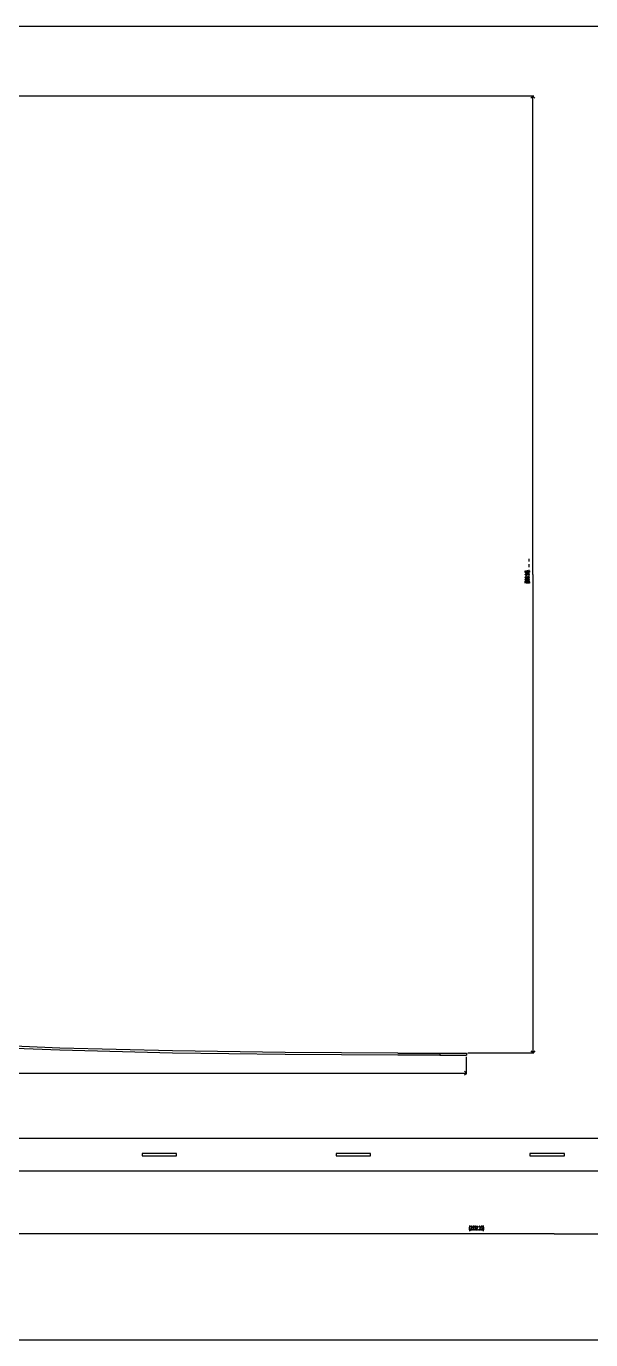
# Model space of a CAD drawing. Header units: millimetres. Extents: x 0 to 2440, y 0 to 1220.
# Drawn here: x 739 to 1263, y 0 to 1220 of the extents above; entities that cross this region are included whole.
import ezdxf

# ---------------------------------------------------------------- set-up
doc = ezdxf.new("R2010")
doc.units = ezdxf.units.MM
doc.linetypes.add('CENTERX2', pattern=[20.32, 12.7, -2.54, 2.54, -2.54])

msp = doc.modelspace()

# ---------------------------------------------------------------- linework, layer by layer
at = {"color": 7, "linetype": 'Continuous'}
for p, q in [((0, 1220), (2440, 1220)), ((1210.5, 1155.2), (327.5, 1155.2)), ((1207.8, 1153.2), (1209.5, 1155.2)), ((1207.8, 1153.2), (1209.5, 1155.2)), ((1207.8, 1153.2), (1209.5, 1155.2)), ((1207.8, 1153.2), (1209.5, 1155.2)), ((1211.3, 1153.2), (1209.5, 1155.2)), ((1211.3, 1153.2), (1209.5, 1155.2)), ((1209.5, 710.8), (1209.5, 1155.2)), ((1211.3, 1153.2), (1209.5, 1155.2)), ((1211.3, 1153.2), (1209.5, 1155.2)), ((1209.5, 710.8), (1209.5, 266.3)), ((1084.1, 266.3), (1148.1, 266.3)), ((1123.1, 264.3), (1084.1, 264.3)), ((1123.1, 266.3), (1123.1, 264.3)), ((1123.1, 264.3), (1148.1, 264.3)), ((1148.1, 266.3), (1148.1, 264.3)), ((1148.1, 246.7), (1148.1, 262.7)), ((1210.5, 266.3), (1149.1, 266.3)), ((1207.8, 268.3), (1209.5, 266.3)), ((1207.8, 268.3), (1209.5, 266.3)), ((1207.8, 268.3), (1209.5, 266.3)), ((1207.8, 268.3), (1209.5, 266.3)), ((1211.3, 268.3), (1209.5, 266.3)), ((1211.3, 268.3), (1209.5, 266.3)), ((1211.3, 268.3), (1209.5, 266.3)), ((1211.3, 268.3), (1209.5, 266.3)), ((612.3, 247.7), (1148.1, 247.7)), ((1146.1, 249.5), (1148.1, 247.7)), ((1146.1, 249.5), (1148.1, 247.7)), ((1146.1, 249.5), (1148.1, 247.7)), ((1146.1, 249.5), (1148.1, 247.7)), ((1146.1, 245.9), (1148.1, 247.7)), ((1146.1, 245.9), (1148.1, 247.7)), ((1146.1, 245.9), (1148.1, 247.7)), ((1146.1, 245.9), (1148.1, 247.7)), ((2370.5, 186.8), (375, 186.8)), ((846.9, 172.9), (846.9, 170.8)), ((878.9, 172.9), (846.9, 172.9)), ((878.9, 170.8), (878.9, 172.9)), ((1026.9, 172.9), (1026.9, 170.8)), ((1058.9, 172.9), (1026.9, 172.9)), ((1058.9, 170.8), (1058.9, 172.9)), ((1206.9, 172.9), (1206.9, 170.8)), ((1238.9, 172.9), (1206.9, 172.9)), ((1238.9, 170.8), (1238.9, 172.9)), ((846.9, 170.8), (878.9, 170.8)), ((1026.9, 170.8), (1058.9, 170.8)), ((1206.9, 170.8), (1238.9, 170.8)), ((375, 156.8), (2370.5, 156.8)), ((1229.4, 98.4), (63.2, 98.4)), ((1229.4, 98.4), (2395.5, 98.4)), ((0, 0), (2440, 0))]:
    msp.add_line(p, q, dxfattribs=at)
at = {"color": 7, "linetype": 'CENTERX2'}
msp.add_line((1206, 702.5), (1206, 725.2), dxfattribs=at)
at = {"color": 7, "linetype": 'Continuous', "flags": 128}
for points in [[(1204.8, 714.1), (1205.7, 714), (1205.7, 714), (1206.3, 713.8), (1206.3, 713.8), (1206.8, 713.7), (1206.8, 713.7), (1207.2, 713.5), (1207.2, 713.5), (1207.1, 713.5), (1207.1, 713.5), (1206.8, 713.6), (1206.8, 713.6), (1206.3, 713.8), (1206.3, 713.8), (1205.6, 714), (1205.6, 714), (1204.8, 714.1), (1204.8, 714.1), (1204.2, 714.1), (1204.2, 714.1), (1203.3, 714), (1203.3, 714), (1202.7, 713.8), (1202.7, 713.8), (1202.2, 713.6), (1202.2, 713.6), (1201.8, 713.5), (1201.8, 713.5), (1201.8, 713.5), (1201.8, 713.5), (1202.1, 713.7), (1202.1, 713.7), (1202.6, 713.8), (1202.6, 713.8), (1203.3, 714), (1203.3, 714), (1204.1, 714.1), (1204.1, 714.1), (1204.8, 714.1)], [(1204.9, 713), (1204.9, 712.6), (1204.9, 712.6), (1206, 712.6), (1206, 712.6), (1206, 712.6), (1206, 712.6), (1204.9, 712.6), (1204.9, 712.6), (1204.9, 711.7), (1204.9, 711.7), (1202.4, 712.6), (1202.4, 712.6), (1204.8, 712.6), (1204.8, 712.6), (1204.8, 713), (1204.8, 713), (1204.9, 713)], [(1204.5, 711.3), (1205.3, 711.2), (1205.3, 711.2), (1205.7, 711.1), (1205.7, 711.1), (1205.9, 711), (1205.9, 711), (1206, 710.7), (1206, 710.7), (1206, 710.5), (1206, 710.5), (1205.9, 710.3), (1205.9, 710.3), (1205.5, 710.2), (1205.5, 710.2), (1205.5, 710.2), (1205.5, 710.2), (1205.8, 710.3), (1205.8, 710.3), (1206, 710.5), (1206, 710.5), (1206, 710.7), (1206, 710.7), (1205.8, 711), (1205.8, 711), (1205.6, 711), (1205.6, 711), (1205.3, 711.1), (1205.3, 711.1), (1204.5, 711.2), (1204.5, 711.2), (1203.9, 711.2), (1203.9, 711.2), (1204.2, 711.2), (1204.2, 711.2), (1204.5, 711), (1204.5, 711), (1204.7, 710.7), (1204.7, 710.7), (1204.7, 710.6), (1204.7, 710.6), (1204.5, 710.4), (1204.5, 710.4), (1204.2, 710.2), (1204.2, 710.2), (1203.7, 710.1), (1203.7, 710.1), (1203.5, 710.1), (1203.5, 710.1), (1203, 710.2), (1203, 710.2), (1202.6, 710.4), (1202.6, 710.4), (1202.4, 710.6), (1202.4, 710.6), (1202.4, 710.7), (1202.4, 710.7), (1202.6, 711), (1202.6, 711), (1203, 711.2), (1203, 711.2), (1203.7, 711.3), (1203.7, 711.3), (1204.5, 711.3)], [(1205.3, 708.7), (1205.9, 708.5), (1205.9, 708.5), (1206, 708.2), (1206, 708.2), (1206, 707.9), (1206, 707.9), (1205.9, 707.6), (1205.9, 707.6), (1205.7, 707.5), (1205.7, 707.5), (1205.3, 707.4), (1205.3, 707.4), (1204.8, 707.4), (1204.8, 707.4), (1204.5, 707.5), (1204.5, 707.5), (1204.1, 707.7), (1204.1, 707.7), (1203.9, 708), (1203.9, 708), (1203.9, 707.8), (1203.9, 707.8), (1203.7, 707.6), (1203.7, 707.6), (1203.3, 707.5), (1203.3, 707.5), (1203, 707.5), (1203, 707.5), (1202.6, 707.6), (1202.6, 707.6), (1202.4, 707.9), (1202.4, 707.9), (1202.4, 708.2), (1202.4, 708.2), (1202.6, 708.5), (1202.6, 708.5), (1203, 708.6), (1203, 708.6), (1203.3, 708.6), (1203.3, 708.6), (1203.7, 708.5), (1203.7, 708.5), (1203.9, 708.3), (1203.9, 708.3), (1203.9, 708.1), (1203.9, 708.1), (1204, 708.1), (1204, 708.1), (1204.1, 708.4), (1204.1, 708.4), (1204.5, 708.6), (1204.5, 708.6), (1204.8, 708.7), (1204.8, 708.7), (1205.3, 708.7)], [(1203.6, 711.2), (1203, 711.1), (1203, 711.1), (1202.7, 711), (1202.7, 711), (1202.5, 710.7), (1202.5, 710.7), (1202.5, 710.6), (1202.5, 710.6), (1202.7, 710.4), (1202.7, 710.4), (1203, 710.2), (1203, 710.2), (1203.5, 710.1), (1203.5, 710.1), (1203.6, 710.1), (1203.6, 710.1), (1204.1, 710.2), (1204.1, 710.2), (1204.4, 710.4), (1204.4, 710.4), (1204.6, 710.6), (1204.6, 710.6), (1204.6, 710.7), (1204.6, 710.7), (1204.4, 711), (1204.4, 711), (1204.1, 711.1), (1204.1, 711.1), (1203.6, 711.2)], [(1203.3, 708.6), (1203, 708.6), (1203, 708.6), (1202.7, 708.5), (1202.7, 708.5), (1202.5, 708.2), (1202.5, 708.2), (1202.5, 707.9), (1202.5, 707.9), (1202.7, 707.6), (1202.7, 707.6), (1203, 707.6), (1203, 707.6), (1203.3, 707.6), (1203.3, 707.6), (1203.6, 707.6), (1203.6, 707.6), (1203.8, 707.8), (1203.8, 707.8), (1203.9, 708.1), (1203.9, 708.1), (1203.8, 708.3), (1203.8, 708.3), (1203.6, 708.5), (1203.6, 708.5), (1203.3, 708.6)], [(1204.8, 712.6), (1202.6, 712.6), (1202.6, 712.6), (1204.8, 711.8), (1204.8, 711.8), (1204.8, 712.6)], [(1205.3, 708.6), (1204.8, 708.6), (1204.8, 708.6), (1204.5, 708.6), (1204.5, 708.6), (1204.2, 708.4), (1204.2, 708.4), (1204, 708.1), (1204, 708.1), (1204, 708.1), (1204, 708.1), (1204, 708), (1204, 708), (1204.2, 707.7), (1204.2, 707.7), (1204.5, 707.5), (1204.5, 707.5), (1204.8, 707.5), (1204.8, 707.5), (1205.3, 707.5), (1205.3, 707.5), (1205.6, 707.5), (1205.6, 707.5), (1205.8, 707.6), (1205.8, 707.6), (1206, 707.9), (1206, 707.9), (1206, 708.2), (1206, 708.2), (1205.8, 708.5), (1205.8, 708.5), (1205.3, 708.6)], [(1205.8, 709.5), (1206, 709.3), (1206, 709.3), (1205.8, 709.2), (1205.8, 709.2), (1205.6, 709.3), (1205.6, 709.3), (1205.8, 709.5)], [(1205.8, 709.4), (1205.7, 709.3), (1205.7, 709.3), (1205.8, 709.3), (1205.8, 709.3), (1205.9, 709.3), (1205.9, 709.3), (1205.8, 709.4)], [(1207.1, 703.5), (1207.2, 703.5), (1207.2, 703.5), (1206.8, 703.3), (1206.8, 703.3), (1206.3, 703.1), (1206.3, 703.1), (1205.7, 702.9), (1205.7, 702.9), (1204.8, 702.9), (1204.8, 702.9), (1204.1, 702.9), (1204.1, 702.9), (1203.3, 702.9), (1203.3, 702.9), (1202.6, 703.1), (1202.6, 703.1), (1202.1, 703.3), (1202.1, 703.3), (1201.8, 703.5), (1201.8, 703.5), (1201.8, 703.5), (1201.8, 703.5), (1202.2, 703.3), (1202.2, 703.3), (1202.7, 703.2), (1202.7, 703.2), (1203.3, 703), (1203.3, 703), (1204.2, 702.9), (1204.2, 702.9), (1204.8, 702.9), (1204.8, 702.9), (1205.6, 703), (1205.6, 703), (1206.3, 703.2), (1206.3, 703.2), (1206.8, 703.3), (1206.8, 703.3), (1207.1, 703.5)], [(1205.3, 707), (1205.9, 706.8), (1205.9, 706.8), (1206, 706.5), (1206, 706.5), (1206, 706.2), (1206, 706.2), (1205.9, 705.9), (1205.9, 705.9), (1205.7, 705.8), (1205.7, 705.8), (1205.3, 705.7), (1205.3, 705.7), (1204.8, 705.7), (1204.8, 705.7), (1204.5, 705.8), (1204.5, 705.8), (1204.1, 706), (1204.1, 706), (1203.9, 706.2), (1203.9, 706.2), (1203.9, 706.1), (1203.9, 706.1), (1203.7, 705.9), (1203.7, 705.9), (1203.3, 705.8), (1203.3, 705.8), (1203, 705.8), (1203, 705.8), (1202.6, 705.9), (1202.6, 705.9), (1202.4, 706.2), (1202.4, 706.2), (1202.4, 706.5), (1202.4, 706.5), (1202.6, 706.8), (1202.6, 706.8), (1203, 706.9), (1203, 706.9), (1203.3, 706.9), (1203.3, 706.9), (1203.7, 706.8), (1203.7, 706.8), (1203.9, 706.6), (1203.9, 706.6), (1203.9, 706.4), (1203.9, 706.4), (1204, 706.4), (1204, 706.4), (1204.1, 706.7), (1204.1, 706.7), (1204.5, 706.9), (1204.5, 706.9), (1204.8, 707), (1204.8, 707), (1205.3, 707)], [(1205.3, 705.2), (1205.9, 705), (1205.9, 705), (1206, 704.8), (1206, 704.8), (1206, 704.4), (1206, 704.4), (1205.9, 704.2), (1205.9, 704.2), (1205.7, 704.1), (1205.7, 704.1), (1205.3, 704), (1205.3, 704), (1204.8, 704), (1204.8, 704), (1204.5, 704.1), (1204.5, 704.1), (1204.1, 704.2), (1204.1, 704.2), (1203.9, 704.5), (1203.9, 704.5), (1203.9, 704.3), (1203.9, 704.3), (1203.7, 704.1), (1203.7, 704.1), (1203.3, 704.1), (1203.3, 704.1), (1203, 704.1), (1203, 704.1), (1202.6, 704.1), (1202.6, 704.1), (1202.4, 704.4), (1202.4, 704.4), (1202.4, 704.8), (1202.4, 704.8), (1202.6, 705), (1202.6, 705), (1203, 705.1), (1203, 705.1), (1203.3, 705.1), (1203.3, 705.1), (1203.7, 705), (1203.7, 705), (1203.9, 704.9), (1203.9, 704.9), (1203.9, 704.7), (1203.9, 704.7), (1204, 704.7), (1204, 704.7), (1204.1, 705), (1204.1, 705), (1204.5, 705.1), (1204.5, 705.1), (1204.8, 705.2), (1204.8, 705.2), (1205.3, 705.2)], [(1203.3, 706.8), (1203, 706.8), (1203, 706.8), (1202.7, 706.7), (1202.7, 706.7), (1202.5, 706.5), (1202.5, 706.5), (1202.5, 706.2), (1202.5, 706.2), (1202.7, 705.9), (1202.7, 705.9), (1203, 705.8), (1203, 705.8), (1203.3, 705.8), (1203.3, 705.8), (1203.6, 705.9), (1203.6, 705.9), (1203.8, 706.1), (1203.8, 706.1), (1203.9, 706.3), (1203.9, 706.3), (1203.8, 706.6), (1203.8, 706.6), (1203.6, 706.7), (1203.6, 706.7), (1203.3, 706.8)], [(1203.3, 705.1), (1203, 705.1), (1203, 705.1), (1202.7, 705), (1202.7, 705), (1202.5, 704.8), (1202.5, 704.8), (1202.5, 704.4), (1202.5, 704.4), (1202.7, 704.2), (1202.7, 704.2), (1203, 704.1), (1203, 704.1), (1203.3, 704.1), (1203.3, 704.1), (1203.6, 704.2), (1203.6, 704.2), (1203.8, 704.3), (1203.8, 704.3), (1203.9, 704.6), (1203.9, 704.6), (1203.8, 704.9), (1203.8, 704.9), (1203.6, 705), (1203.6, 705), (1203.3, 705.1)], [(1205.3, 706.9), (1204.8, 706.9), (1204.8, 706.9), (1204.5, 706.8), (1204.5, 706.8), (1204.2, 706.7), (1204.2, 706.7), (1204, 706.4), (1204, 706.4), (1204, 706.3), (1204, 706.3), (1204, 706.2), (1204, 706.2), (1204.2, 706), (1204.2, 706), (1204.5, 705.8), (1204.5, 705.8), (1204.8, 705.7), (1204.8, 705.7), (1205.3, 705.7), (1205.3, 705.7), (1205.6, 705.8), (1205.6, 705.8), (1205.8, 705.9), (1205.8, 705.9), (1206, 706.2), (1206, 706.2), (1206, 706.5), (1206, 706.5), (1205.8, 706.7), (1205.8, 706.7), (1205.3, 706.9)], [(1205.3, 705.2), (1204.8, 705.2), (1204.8, 705.2), (1204.5, 705.1), (1204.5, 705.1), (1204.2, 704.9), (1204.2, 704.9), (1204, 704.7), (1204, 704.7), (1204, 704.6), (1204, 704.6), (1204, 704.5), (1204, 704.5), (1204.2, 704.3), (1204.2, 704.3), (1204.5, 704.1), (1204.5, 704.1), (1204.8, 704), (1204.8, 704), (1205.3, 704), (1205.3, 704), (1205.6, 704.1), (1205.6, 704.1), (1205.8, 704.2), (1205.8, 704.2), (1206, 704.4), (1206, 704.4), (1206, 704.8), (1206, 704.8), (1205.8, 705), (1205.8, 705), (1205.3, 705.2)], [(1084.1, 264.3), (979.5, 264.9), (875, 266.2), (770.4, 268.9), (721.1, 270.9)], [(1084.1, 266.3), (979.5, 266.9), (875, 268.2), (770.5, 270.9), (721.2, 272.9)], [(1151.4, 100.8), (1151.4, 100.7), (1151.4, 100.7), (1151.2, 101.1), (1151.2, 101.1), (1151, 101.6), (1151, 101.6), (1150.8, 102.2), (1150.8, 102.2), (1150.8, 103.1), (1150.8, 103.1), (1150.8, 103.8), (1150.8, 103.8), (1150.8, 104.6), (1150.8, 104.6), (1151, 105.3), (1151, 105.3), (1151.2, 105.8), (1151.2, 105.8), (1151.4, 106.1), (1151.4, 106.1), (1151.4, 106.1), (1151.4, 106.1), (1151.2, 105.7), (1151.2, 105.7), (1151.1, 105.3), (1151.1, 105.3), (1150.9, 104.6), (1150.9, 104.6), (1150.8, 103.8), (1150.8, 103.8), (1150.8, 103.1), (1150.8, 103.1), (1150.9, 102.3), (1150.9, 102.3), (1151.1, 101.6), (1151.1, 101.6), (1151.2, 101.1), (1151.2, 101.1), (1151.4, 100.8)], [(1153.1, 101.9), (1151.8, 101.9), (1151.8, 101.9), (1152.7, 103.6), (1152.7, 103.6), (1152.9, 104.1), (1152.9, 104.1), (1153, 104.4), (1153, 104.4), (1153, 104.8), (1153, 104.8), (1152.9, 105.1), (1152.9, 105.1), (1152.8, 105.2), (1152.8, 105.2), (1152.7, 105.4), (1152.7, 105.4), (1152.3, 105.4), (1152.3, 105.4), (1152.2, 105.2), (1152.2, 105.2), (1152.1, 105.1), (1152.1, 105.1), (1152, 104.8), (1152, 104.8), (1152, 104.6), (1152, 104.6), (1152, 104.6), (1152, 104.6), (1152, 104.8), (1152, 104.8), (1152, 105.1), (1152, 105.1), (1152.1, 105.3), (1152.1, 105.3), (1152.3, 105.5), (1152.3, 105.5), (1152.7, 105.5), (1152.7, 105.5), (1152.9, 105.3), (1152.9, 105.3), (1152.9, 105.1), (1152.9, 105.1), (1153, 104.8), (1153, 104.8), (1153, 104.4), (1153, 104.4), (1152.9, 104.1), (1152.9, 104.1), (1152.8, 103.6), (1152.8, 103.6), (1151.9, 102), (1151.9, 102), (1153.1, 102), (1153.1, 102), (1153.1, 101.9)], [(1154.8, 102.9), (1154.8, 102.4), (1154.8, 102.4), (1154.6, 102.1), (1154.6, 102.1), (1154.3, 101.9), (1154.3, 101.9), (1154, 101.9), (1154, 101.9), (1153.8, 102.1), (1153.8, 102.1), (1153.7, 102.2), (1153.7, 102.2), (1153.6, 102.6), (1153.6, 102.6), (1153.6, 102.6), (1153.6, 102.6), (1153.7, 102.3), (1153.7, 102.3), (1153.8, 102.1), (1153.8, 102.1), (1154, 102), (1154, 102), (1154.3, 102), (1154.3, 102), (1154.6, 102.1), (1154.6, 102.1), (1154.7, 102.4), (1154.7, 102.4), (1154.8, 102.9), (1154.8, 102.9), (1154.8, 103.3), (1154.8, 103.3), (1154.7, 103.7), (1154.7, 103.7), (1154.6, 103.9), (1154.6, 103.9), (1154.5, 104.1), (1154.5, 104.1), (1154.2, 104.1), (1154.2, 104.1), (1154.7, 105.4), (1154.7, 105.4), (1153.8, 105.4), (1153.8, 105.4), (1153.8, 105.5), (1153.8, 105.5), (1154.8, 105.5), (1154.8, 105.5), (1154.3, 104.1), (1154.3, 104.1), (1154.5, 104.1), (1154.5, 104.1), (1154.7, 104), (1154.7, 104), (1154.8, 103.8), (1154.8, 103.8), (1154.8, 103.3), (1154.8, 103.3), (1154.8, 102.9)], [(1156.6, 102.9), (1156.5, 102.4), (1156.5, 102.4), (1156.3, 102.1), (1156.3, 102.1), (1156, 101.9), (1156, 101.9), (1155.8, 101.9), (1155.8, 101.9), (1155.5, 102.1), (1155.5, 102.1), (1155.4, 102.2), (1155.4, 102.2), (1155.3, 102.6), (1155.3, 102.6), (1155.4, 102.6), (1155.4, 102.6), (1155.4, 102.3), (1155.4, 102.3), (1155.5, 102.1), (1155.5, 102.1), (1155.8, 102), (1155.8, 102), (1156, 102), (1156, 102), (1156.3, 102.1), (1156.3, 102.1), (1156.5, 102.4), (1156.5, 102.4), (1156.5, 102.9), (1156.5, 102.9), (1156.5, 103.3), (1156.5, 103.3), (1156.5, 103.7), (1156.5, 103.7), (1156.4, 103.9), (1156.4, 103.9), (1156.2, 104.1), (1156.2, 104.1), (1155.9, 104.1), (1155.9, 104.1), (1156.4, 105.4), (1156.4, 105.4), (1155.5, 105.4), (1155.5, 105.4), (1155.5, 105.5), (1155.5, 105.5), (1156.5, 105.5), (1156.5, 105.5), (1156, 104.1), (1156, 104.1), (1156.2, 104.1), (1156.2, 104.1), (1156.4, 104), (1156.4, 104), (1156.5, 103.8), (1156.5, 103.8), (1156.6, 103.3), (1156.6, 103.3), (1156.6, 102.9)], [(1158.3, 101.9), (1157, 101.9), (1157, 101.9), (1157.9, 103.6), (1157.9, 103.6), (1158.1, 104.1), (1158.1, 104.1), (1158.2, 104.4), (1158.2, 104.4), (1158.2, 104.8), (1158.2, 104.8), (1158.1, 105.1), (1158.1, 105.1), (1158, 105.2), (1158, 105.2), (1157.8, 105.4), (1157.8, 105.4), (1157.5, 105.4), (1157.5, 105.4), (1157.3, 105.2), (1157.3, 105.2), (1157.3, 105.1), (1157.3, 105.1), (1157.2, 104.8), (1157.2, 104.8), (1157.2, 104.6), (1157.2, 104.6), (1157.1, 104.6), (1157.1, 104.6), (1157.1, 104.8), (1157.1, 104.8), (1157.2, 105.1), (1157.2, 105.1), (1157.3, 105.3), (1157.3, 105.3), (1157.5, 105.5), (1157.5, 105.5), (1157.9, 105.5), (1157.9, 105.5), (1158, 105.3), (1158, 105.3), (1158.1, 105.1), (1158.1, 105.1), (1158.2, 104.8), (1158.2, 104.8), (1158.2, 104.4), (1158.2, 104.4), (1158.1, 104.1), (1158.1, 104.1), (1158, 103.6), (1158, 103.6), (1157.1, 102), (1157.1, 102), (1158.3, 102), (1158.3, 102), (1158.3, 101.9)], [(1159.1, 102.1), (1159, 101.9), (1159, 101.9), (1158.9, 102.1), (1158.9, 102.1), (1159, 102.3), (1159, 102.3), (1159.1, 102.1)], [(1159, 102.1), (1159, 102.2), (1159, 102.2), (1158.9, 102.1), (1158.9, 102.1), (1159, 102), (1159, 102), (1159, 102.1)], [(1160.9, 101.9), (1159.6, 101.9), (1159.6, 101.9), (1160.5, 103.6), (1160.5, 103.6), (1160.7, 104.1), (1160.7, 104.1), (1160.7, 104.4), (1160.7, 104.4), (1160.7, 104.8), (1160.7, 104.8), (1160.7, 105.1), (1160.7, 105.1), (1160.6, 105.2), (1160.6, 105.2), (1160.4, 105.4), (1160.4, 105.4), (1160.1, 105.4), (1160.1, 105.4), (1159.9, 105.2), (1159.9, 105.2), (1159.8, 105.1), (1159.8, 105.1), (1159.7, 104.8), (1159.7, 104.8), (1159.7, 104.6), (1159.7, 104.6), (1159.7, 104.6), (1159.7, 104.6), (1159.7, 104.8), (1159.7, 104.8), (1159.8, 105.1), (1159.8, 105.1), (1159.9, 105.3), (1159.9, 105.3), (1160.1, 105.5), (1160.1, 105.5), (1160.4, 105.5), (1160.4, 105.5), (1160.6, 105.3), (1160.6, 105.3), (1160.7, 105.1), (1160.7, 105.1), (1160.8, 104.8), (1160.8, 104.8), (1160.8, 104.4), (1160.8, 104.4), (1160.7, 104.1), (1160.7, 104.1), (1160.5, 103.6), (1160.5, 103.6), (1159.7, 102), (1159.7, 102), (1160.9, 102), (1160.9, 102), (1160.9, 101.9)], [(1162.6, 102.9), (1162.5, 102.4), (1162.5, 102.4), (1162.3, 102.1), (1162.3, 102.1), (1162.1, 101.9), (1162.1, 101.9), (1161.8, 101.9), (1161.8, 101.9), (1161.5, 102.1), (1161.5, 102.1), (1161.4, 102.2), (1161.4, 102.2), (1161.3, 102.6), (1161.3, 102.6), (1161.4, 102.6), (1161.4, 102.6), (1161.5, 102.3), (1161.5, 102.3), (1161.5, 102.1), (1161.5, 102.1), (1161.8, 102), (1161.8, 102), (1162.1, 102), (1162.1, 102), (1162.3, 102.1), (1162.3, 102.1), (1162.5, 102.4), (1162.5, 102.4), (1162.6, 102.9), (1162.6, 102.9), (1162.6, 103.3), (1162.6, 103.3), (1162.5, 103.7), (1162.5, 103.7), (1162.4, 103.9), (1162.4, 103.9), (1162.2, 104.1), (1162.2, 104.1), (1161.9, 104.1), (1161.9, 104.1), (1162.5, 105.4), (1162.5, 105.4), (1161.5, 105.4), (1161.5, 105.4), (1161.5, 105.5), (1161.5, 105.5), (1162.5, 105.5), (1162.5, 105.5), (1162, 104.1), (1162, 104.1), (1162.2, 104.1), (1162.2, 104.1), (1162.4, 104), (1162.4, 104), (1162.5, 103.8), (1162.5, 103.8), (1162.6, 103.3), (1162.6, 103.3), (1162.6, 102.9)], [(1163.7, 103.1), (1163.6, 102.2), (1163.6, 102.2), (1163.5, 101.6), (1163.5, 101.6), (1163.3, 101.1), (1163.3, 101.1), (1163.1, 100.7), (1163.1, 100.7), (1163.1, 100.8), (1163.1, 100.8), (1163.3, 101.1), (1163.3, 101.1), (1163.4, 101.6), (1163.4, 101.6), (1163.6, 102.3), (1163.6, 102.3), (1163.7, 103.1), (1163.7, 103.1), (1163.7, 103.8), (1163.7, 103.8), (1163.6, 104.6), (1163.6, 104.6), (1163.4, 105.3), (1163.4, 105.3), (1163.3, 105.7), (1163.3, 105.7), (1163.1, 106.1), (1163.1, 106.1), (1163.1, 106.1), (1163.1, 106.1), (1163.3, 105.8), (1163.3, 105.8), (1163.5, 105.3), (1163.5, 105.3), (1163.6, 104.6), (1163.6, 104.6), (1163.7, 103.8), (1163.7, 103.8), (1163.7, 103.1)]]:
    msp.add_lwpolyline(points, dxfattribs=at)

doc.saveas('drawing.dxf')
